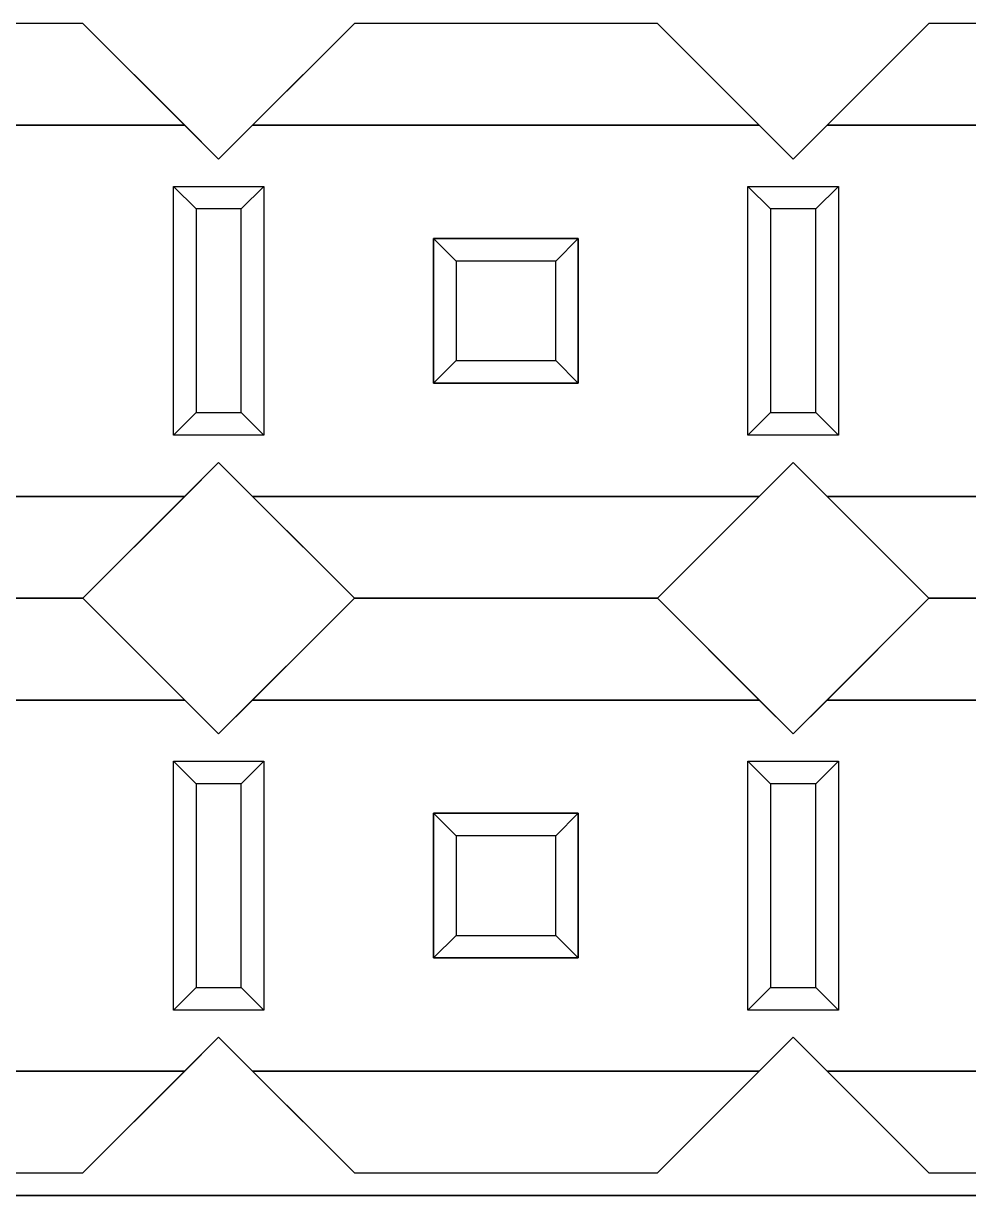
# Model space of a CAD drawing. Header units: millimetres. Extents: x -26.5 to 28.9, y -30 to 30.
# Drawn here: x -12.5 to -8.32, y -30 to -24.82 of the extents above; entities that cross this region are included whole.
import ezdxf

# ---------------------------------------------------------------- set-up
doc = ezdxf.new("R2010")
doc.units = ezdxf.units.MM
doc.layers.add('Feature', color=7, linetype='CONTINUOUS')

msp = doc.modelspace()

# ---------------------------------------------------------------- linework, layer by layer
at = {"layer": 'Feature'}
for p, q in [((-12.24, -24.82, 1.6), (-13.58, -24.82, 1.6)), ((-12.24, -24.82, 1.6), (-13.58, -24.82, 1.6)), ((-12.24, -24.82, 4.1), (-13.58, -24.82, 4.1)), ((-12.24, -24.82, 4.1), (-13.58, -24.82, 4.1)), ((-11.79, -25.27, 1.6), (-12.24, -24.82, 1.6)), ((-12.24, -24.82, 1.6), (-12.24, -24.82, 4.1)), ((-11.79, -25.27, 1.6), (-12.24, -24.82, 1.6)), ((-12.24, -24.82, 1.6), (-12.24, -24.82, 4.1)), ((-11.64, -25.42, 4.1), (-12.24, -24.82, 4.1)), ((-11.64, -25.42, 4.1), (-12.24, -24.82, 4.1)), ((-11.04, -24.82, 4.1), (-11.64, -25.42, 4.1)), ((-11.04, -24.82, 4.1), (-11.64, -25.42, 4.1)), ((-11.04, -24.82, 1.6), (-11.49, -25.27, 1.6)), ((-11.04, -24.82, 1.6), (-11.49, -25.27, 1.6)), ((-9.7, -24.82, 1.6), (-11.04, -24.82, 1.6)), ((-9.7, -24.82, 1.6), (-11.04, -24.82, 1.6)), ((-11.04, -24.82, 1.6), (-11.04, -24.82, 4.1)), ((-9.7, -24.82, 4.1), (-11.04, -24.82, 4.1)), ((-11.04, -24.82, 1.6), (-11.04, -24.82, 4.1)), ((-9.7, -24.82, 4.1), (-11.04, -24.82, 4.1)), ((-9.25, -25.27, 1.6), (-9.7, -24.82, 1.6)), ((-9.7, -24.82, 1.6), (-9.7, -24.82, 4.1)), ((-9.25, -25.27, 1.6), (-9.7, -24.82, 1.6)), ((-9.7, -24.82, 1.6), (-9.7, -24.82, 4.1)), ((-9.1, -25.42, 4.1), (-9.7, -24.82, 4.1)), ((-9.1, -25.42, 4.1), (-9.7, -24.82, 4.1)), ((-8.5, -24.82, 4.1), (-9.1, -25.42, 4.1)), ((-8.5, -24.82, 4.1), (-9.1, -25.42, 4.1)), ((-8.5, -24.82, 1.6), (-8.95, -25.27, 1.6)), ((-8.5, -24.82, 1.6), (-8.95, -25.27, 1.6)), ((-7.16, -24.82, 1.6), (-8.5, -24.82, 1.6)), ((-7.16, -24.82, 1.6), (-8.5, -24.82, 1.6)), ((-8.5, -24.82, 1.6), (-8.5, -24.82, 4.1)), ((-7.16, -24.82, 4.1), (-8.5, -24.82, 4.1)), ((-8.5, -24.82, 1.6), (-8.5, -24.82, 4.1)), ((-7.16, -24.82, 4.1), (-8.5, -24.82, 4.1)), ((-11.79, -25.27, 1.6), (-14.03, -25.27, 1.6)), ((-11.79, -25.27, 1.6), (-14.03, -25.27, 1.6)), ((-14.03, -25.27, 2.3), (-11.79, -25.27, 2.3)), ((-14.03, -25.27, 2.3), (-11.79, -25.27, 2.3)), ((-11.79, -25.27, 2.3), (-11.79, -25.27, 1.6)), ((-11.64, -25.42, 2.3), (-11.79, -25.27, 2.3)), ((-11.79, -25.27, 2.3), (-11.79, -25.27, 1.6)), ((-11.64, -25.42, 2.3), (-11.79, -25.27, 2.3)), ((-11.49, -25.27, 2.3), (-11.64, -25.42, 2.3)), ((-11.49, -25.27, 2.3), (-11.64, -25.42, 2.3)), ((-9.25, -25.27, 1.6), (-11.49, -25.27, 1.6)), ((-11.49, -25.27, 1.6), (-11.49, -25.27, 2.3)), ((-9.25, -25.27, 1.6), (-11.49, -25.27, 1.6)), ((-11.49, -25.27, 2.3), (-9.25, -25.27, 2.3)), ((-11.49, -25.27, 1.6), (-11.49, -25.27, 2.3)), ((-11.49, -25.27, 2.3), (-9.25, -25.27, 2.3)), ((-9.25, -25.27, 2.3), (-9.25, -25.27, 1.6)), ((-9.1, -25.42, 2.3), (-9.25, -25.27, 2.3)), ((-9.25, -25.27, 2.3), (-9.25, -25.27, 1.6)), ((-9.1, -25.42, 2.3), (-9.25, -25.27, 2.3)), ((-8.95, -25.27, 2.3), (-9.1, -25.42, 2.3)), ((-8.95, -25.27, 2.3), (-9.1, -25.42, 2.3)), ((-6.71, -25.27, 1.6), (-8.95, -25.27, 1.6)), ((-8.95, -25.27, 1.6), (-8.95, -25.27, 2.3)), ((-6.71, -25.27, 1.6), (-8.95, -25.27, 1.6)), ((-8.95, -25.27, 2.3), (-6.71, -25.27, 2.3)), ((-8.95, -25.27, 1.6), (-8.95, -25.27, 2.3)), ((-8.95, -25.27, 2.3), (-6.71, -25.27, 2.3)), ((-11.64, -25.42, 2.3), (-11.64, -25.42, 4.1)), ((-11.64, -25.42, 2.3), (-11.64, -25.42, 4.1)), ((-9.1, -25.42, 2.3), (-9.1, -25.42, 4.1)), ((-9.1, -25.42, 2.3), (-9.1, -25.42, 4.1)), ((-11.84, -25.54, 4.1), (-11.44, -25.54, 4.1)), ((-11.84, -25.54, 4.1), (-11.74, -25.64, 4)), ((-11.84, -26.64, 4.1), (-11.84, -25.54, 4.1)), ((-11.84, -25.54, 4.1), (-11.74, -25.64, 4)), ((-11.84, -26.64, 4.1), (-11.84, -25.54, 4.1)), ((-11.84, -25.54, 4.1), (-11.44, -25.54, 4.1)), ((-11.44, -25.54, 4.1), (-11.54, -25.64, 4)), ((-11.44, -25.54, 4.1), (-11.54, -25.64, 4)), ((-11.44, -25.54, 4.1), (-11.44, -26.64, 4.1)), ((-11.44, -25.54, 4.1), (-11.44, -26.64, 4.1)), ((-9.3, -25.54, 4.1), (-8.9, -25.54, 4.1)), ((-9.3, -25.54, 4.1), (-9.2, -25.64, 4)), ((-9.3, -26.64, 4.1), (-9.3, -25.54, 4.1)), ((-9.3, -25.54, 4.1), (-9.2, -25.64, 4)), ((-9.3, -26.64, 4.1), (-9.3, -25.54, 4.1)), ((-9.3, -25.54, 4.1), (-8.9, -25.54, 4.1)), ((-8.9, -25.54, 4.1), (-9, -25.64, 4)), ((-8.9, -25.54, 4.1), (-9, -25.64, 4)), ((-8.9, -25.54, 4.1), (-8.9, -26.64, 4.1)), ((-8.9, -25.54, 4.1), (-8.9, -26.64, 4.1)), ((-11.54, -25.64, 4), (-11.74, -25.64, 4)), ((-11.74, -25.64, 4), (-11.74, -26.54, 4)), ((-11.54, -25.64, 4), (-11.74, -25.64, 4)), ((-11.74, -25.64, 4), (-11.74, -26.54, 4)), ((-11.54, -26.54, 4), (-11.54, -25.64, 4)), ((-11.54, -26.54, 4), (-11.54, -25.64, 4)), ((-9, -25.64, 4), (-9.2, -25.64, 4)), ((-9.2, -25.64, 4), (-9.2, -26.54, 4)), ((-9, -25.64, 4), (-9.2, -25.64, 4)), ((-9.2, -25.64, 4), (-9.2, -26.54, 4)), ((-9, -26.54, 4), (-9, -25.64, 4)), ((-9, -26.54, 4), (-9, -25.64, 4)), ((-10.05, -25.77, -1.12525), (-10.69, -25.77, -1.12525)), ((-10.59, -25.87, -1.4), (-10.69, -25.77, -1.12525)), ((-10.69, -25.77, -1.12525), (-10.69, -26.41, -1.12525)), ((-10.59, -25.87, -1.4), (-10.69, -25.77, -1.12525)), ((-10.05, -25.77, 9.92525), (-10.69, -25.77, 9.92525)), ((-10.69, -25.77, 9.92525), (-10.59, -25.87, 10.2)), ((-10.69, -25.77, 9.92525), (-10.69, -26.41, 9.92525)), ((-10.69, -25.77, 9.92525), (-10.59, -25.87, 10.2)), ((-10.05, -25.77, -1.12525), (-10.69, -25.77, -1.12525)), ((-10.69, -25.77, -1.12525), (-10.69, -25.77, 2.3)), ((-10.69, -25.77, 2.3), (-10.05, -25.77, 2.3)), ((-10.05, -25.77, 9.92525), (-10.69, -25.77, 9.92525)), ((-10.05, -25.77, 4.1), (-10.69, -25.77, 4.1)), ((-10.69, -25.77, 4.1), (-10.69, -25.77, 9.92525)), ((-10.69, -25.77, -1.12525), (-10.69, -26.41, -1.12525)), ((-10.69, -26.41, 2.3), (-10.69, -25.77, 2.3)), ((-10.69, -25.77, -1.12525), (-10.69, -25.77, 2.3)), ((-10.69, -25.77, 9.92525), (-10.69, -26.41, 9.92525)), ((-10.69, -25.77, 4.1), (-10.69, -25.77, 9.92525)), ((-10.69, -25.77, 4.1), (-10.69, -26.41, 4.1)), ((-10.05, -25.77, 4.1), (-10.69, -25.77, 4.1)), ((-10.69, -25.77, 4.1), (-10.69, -26.41, 4.1)), ((-10.69, -25.77, 2.3), (-10.05, -25.77, 2.3)), ((-10.69, -26.41, 2.3), (-10.69, -25.77, 2.3)), ((-10.15, -25.87, -1.4), (-10.05, -25.77, -1.12525)), ((-10.15, -25.87, -1.4), (-10.05, -25.77, -1.12525)), ((-10.05, -25.77, 9.92525), (-10.15, -25.87, 10.2)), ((-10.05, -25.77, 9.92525), (-10.15, -25.87, 10.2)), ((-10.05, -26.41, -1.12525), (-10.05, -25.77, -1.12525)), ((-10.05, -26.41, 9.92525), (-10.05, -25.77, 9.92525)), ((-10.05, -25.77, -1.12525), (-10.05, -25.77, 2.3)), ((-10.05, -25.77, 4.1), (-10.05, -25.77, 9.92525)), ((-10.05, -26.41, -1.12525), (-10.05, -25.77, -1.12525)), ((-10.05, -25.77, -1.12525), (-10.05, -25.77, 2.3)), ((-10.05, -25.77, 2.3), (-10.05, -26.41, 2.3)), ((-10.05, -26.41, 9.92525), (-10.05, -25.77, 9.92525)), ((-10.05, -26.41, 4.1), (-10.05, -25.77, 4.1)), ((-10.05, -25.77, 4.1), (-10.05, -25.77, 9.92525)), ((-10.05, -26.41, 4.1), (-10.05, -25.77, 4.1)), ((-10.05, -25.77, 2.3), (-10.05, -26.41, 2.3)), ((-10.15, -25.87, -1.4), (-10.59, -25.87, -1.4)), ((-10.59, -25.87, -1.4), (-10.59, -26.31, -1.4)), ((-10.15, -25.87, 10.2), (-10.59, -25.87, 10.2)), ((-10.59, -25.87, 10.2), (-10.59, -26.31, 10.2)), ((-10.59, -25.87, -1.4), (-10.59, -26.31, -1.4)), ((-10.15, -25.87, -1.4), (-10.59, -25.87, -1.4)), ((-10.59, -25.87, 10.2), (-10.59, -26.31, 10.2)), ((-10.15, -25.87, 10.2), (-10.59, -25.87, 10.2)), ((-10.15, -26.31, -1.4), (-10.15, -25.87, -1.4)), ((-10.15, -26.31, 10.2), (-10.15, -25.87, 10.2)), ((-10.15, -26.31, -1.4), (-10.15, -25.87, -1.4)), ((-10.15, -26.31, 10.2), (-10.15, -25.87, 10.2)), ((-10.59, -26.31, -1.4), (-10.69, -26.41, -1.12525)), ((-10.59, -26.31, -1.4), (-10.69, -26.41, -1.12525)), ((-10.69, -26.41, 9.92525), (-10.59, -26.31, 10.2)), ((-10.69, -26.41, 9.92525), (-10.59, -26.31, 10.2)), ((-10.59, -26.31, -1.4), (-10.15, -26.31, -1.4)), ((-10.59, -26.31, 10.2), (-10.15, -26.31, 10.2)), ((-10.59, -26.31, -1.4), (-10.15, -26.31, -1.4)), ((-10.59, -26.31, 10.2), (-10.15, -26.31, 10.2)), ((-10.15, -26.31, -1.4), (-10.05, -26.41, -1.12525)), ((-10.15, -26.31, -1.4), (-10.05, -26.41, -1.12525)), ((-10.05, -26.41, 9.92525), (-10.15, -26.31, 10.2)), ((-10.05, -26.41, 9.92525), (-10.15, -26.31, 10.2)), ((-10.69, -26.41, -1.12525), (-10.05, -26.41, -1.12525)), ((-10.69, -26.41, 9.92525), (-10.05, -26.41, 9.92525)), ((-10.69, -26.41, -1.12525), (-10.69, -26.41, 2.3)), ((-10.69, -26.41, 4.1), (-10.69, -26.41, 9.92525)), ((-10.69, -26.41, -1.12525), (-10.05, -26.41, -1.12525)), ((-10.05, -26.41, 2.3), (-10.69, -26.41, 2.3)), ((-10.69, -26.41, -1.12525), (-10.69, -26.41, 2.3)), ((-10.69, -26.41, 9.92525), (-10.05, -26.41, 9.92525)), ((-10.69, -26.41, 4.1), (-10.69, -26.41, 9.92525)), ((-10.69, -26.41, 4.1), (-10.05, -26.41, 4.1)), ((-10.69, -26.41, 4.1), (-10.05, -26.41, 4.1)), ((-10.05, -26.41, 2.3), (-10.69, -26.41, 2.3)), ((-10.05, -26.41, -1.12525), (-10.05, -26.41, 2.3)), ((-10.05, -26.41, 4.1), (-10.05, -26.41, 9.92525)), ((-10.05, -26.41, -1.12525), (-10.05, -26.41, 2.3)), ((-10.05, -26.41, 4.1), (-10.05, -26.41, 9.92525)), ((-11.84, -26.64, 4.1), (-11.74, -26.54, 4)), ((-11.84, -26.64, 4.1), (-11.74, -26.54, 4)), ((-11.74, -26.54, 4), (-11.54, -26.54, 4)), ((-11.74, -26.54, 4), (-11.54, -26.54, 4)), ((-11.54, -26.54, 4), (-11.44, -26.64, 4.1)), ((-11.54, -26.54, 4), (-11.44, -26.64, 4.1)), ((-9.3, -26.64, 4.1), (-9.2, -26.54, 4)), ((-9.3, -26.64, 4.1), (-9.2, -26.54, 4)), ((-9.2, -26.54, 4), (-9, -26.54, 4)), ((-9.2, -26.54, 4), (-9, -26.54, 4)), ((-9, -26.54, 4), (-8.9, -26.64, 4.1)), ((-9, -26.54, 4), (-8.9, -26.64, 4.1)), ((-11.44, -26.64, 4.1), (-11.84, -26.64, 4.1)), ((-11.44, -26.64, 4.1), (-11.84, -26.64, 4.1)), ((-8.9, -26.64, 4.1), (-9.3, -26.64, 4.1)), ((-8.9, -26.64, 4.1), (-9.3, -26.64, 4.1)), ((-12.24, -27.36, 4.1), (-11.64, -26.76, 4.1)), ((-12.24, -27.36, 4.1), (-11.64, -26.76, 4.1)), ((-11.79, -26.91, 2.3), (-11.64, -26.76, 2.3)), ((-11.79, -26.91, 2.3), (-11.64, -26.76, 2.3)), ((-11.64, -26.76, 4.1), (-11.64, -26.76, 2.3)), ((-11.64, -26.76, 4.1), (-11.04, -27.36, 4.1)), ((-11.64, -26.76, 4.1), (-11.64, -26.76, 2.3)), ((-11.64, -26.76, 2.3), (-11.49, -26.91, 2.3)), ((-11.64, -26.76, 4.1), (-11.04, -27.36, 4.1)), ((-11.64, -26.76, 2.3), (-11.49, -26.91, 2.3)), ((-9.7, -27.36, 4.1), (-9.1, -26.76, 4.1)), ((-9.7, -27.36, 4.1), (-9.1, -26.76, 4.1)), ((-9.25, -26.91, 2.3), (-9.1, -26.76, 2.3)), ((-9.25, -26.91, 2.3), (-9.1, -26.76, 2.3)), ((-9.1, -26.76, 4.1), (-9.1, -26.76, 2.3)), ((-9.1, -26.76, 4.1), (-8.5, -27.36, 4.1)), ((-9.1, -26.76, 4.1), (-9.1, -26.76, 2.3)), ((-9.1, -26.76, 2.3), (-8.95, -26.91, 2.3)), ((-9.1, -26.76, 4.1), (-8.5, -27.36, 4.1)), ((-9.1, -26.76, 2.3), (-8.95, -26.91, 2.3)), ((-14.03, -26.91, 1.6), (-11.79, -26.91, 1.6)), ((-14.03, -26.91, 1.6), (-11.79, -26.91, 1.6)), ((-11.79, -26.91, 2.3), (-14.03, -26.91, 2.3)), ((-11.79, -26.91, 2.3), (-14.03, -26.91, 2.3)), ((-12.24, -27.36, 1.6), (-11.79, -26.91, 1.6)), ((-12.24, -27.36, 1.6), (-11.79, -26.91, 1.6)), ((-11.79, -26.91, 1.6), (-11.79, -26.91, 2.3)), ((-11.79, -26.91, 1.6), (-11.79, -26.91, 2.3)), ((-11.49, -26.91, 1.6), (-9.25, -26.91, 1.6)), ((-11.49, -26.91, 1.6), (-11.04, -27.36, 1.6)), ((-11.49, -26.91, 2.3), (-11.49, -26.91, 1.6)), ((-11.49, -26.91, 1.6), (-11.04, -27.36, 1.6)), ((-11.49, -26.91, 2.3), (-11.49, -26.91, 1.6)), ((-9.25, -26.91, 2.3), (-11.49, -26.91, 2.3)), ((-11.49, -26.91, 1.6), (-9.25, -26.91, 1.6)), ((-9.25, -26.91, 2.3), (-11.49, -26.91, 2.3)), ((-9.7, -27.36, 1.6), (-9.25, -26.91, 1.6)), ((-9.7, -27.36, 1.6), (-9.25, -26.91, 1.6)), ((-9.25, -26.91, 1.6), (-9.25, -26.91, 2.3)), ((-9.25, -26.91, 1.6), (-9.25, -26.91, 2.3)), ((-8.95, -26.91, 1.6), (-6.71, -26.91, 1.6)), ((-8.95, -26.91, 1.6), (-8.5, -27.36, 1.6)), ((-8.95, -26.91, 2.3), (-8.95, -26.91, 1.6)), ((-8.95, -26.91, 1.6), (-8.5, -27.36, 1.6)), ((-8.95, -26.91, 2.3), (-8.95, -26.91, 1.6)), ((-6.71, -26.91, 2.3), (-8.95, -26.91, 2.3)), ((-8.95, -26.91, 1.6), (-6.71, -26.91, 1.6)), ((-6.71, -26.91, 2.3), (-8.95, -26.91, 2.3)), ((-13.58, -27.36, 1.6), (-12.24, -27.36, 1.6)), ((-13.58, -27.36, 1.6), (-12.24, -27.36, 1.6)), ((-13.58, -27.36, 4.1), (-12.24, -27.36, 4.1)), ((-13.58, -27.36, 4.1), (-12.24, -27.36, 4.1)), ((-12.24, -27.36, 1.6), (-13.58, -27.36, 1.6)), ((-12.24, -27.36, 1.6), (-13.58, -27.36, 1.6)), ((-12.24, -27.36, 4.1), (-13.58, -27.36, 4.1)), ((-12.24, -27.36, 4.1), (-13.58, -27.36, 4.1)), ((-12.24, -27.36, 1.6), (-12.24, -27.36, 4.1)), ((-12.24, -27.36, 1.6), (-12.24, -27.36, 4.1)), ((-11.79, -27.81, 1.6), (-12.24, -27.36, 1.6)), ((-12.24, -27.36, 1.6), (-12.24, -27.36, 4.1)), ((-11.79, -27.81, 1.6), (-12.24, -27.36, 1.6)), ((-12.24, -27.36, 1.6), (-12.24, -27.36, 4.1)), ((-11.64, -27.96, 4.1), (-12.24, -27.36, 4.1)), ((-11.64, -27.96, 4.1), (-12.24, -27.36, 4.1)), ((-11.04, -27.36, 4.1), (-11.64, -27.96, 4.1)), ((-11.04, -27.36, 4.1), (-11.64, -27.96, 4.1)), ((-11.04, -27.36, 1.6), (-11.49, -27.81, 1.6)), ((-11.04, -27.36, 1.6), (-11.49, -27.81, 1.6)), ((-11.04, -27.36, 1.6), (-9.7, -27.36, 1.6)), ((-11.04, -27.36, 1.6), (-9.7, -27.36, 1.6)), ((-11.04, -27.36, 4.1), (-9.7, -27.36, 4.1)), ((-11.04, -27.36, 1.6), (-11.04, -27.36, 4.1)), ((-11.04, -27.36, 1.6), (-11.04, -27.36, 4.1)), ((-11.04, -27.36, 4.1), (-9.7, -27.36, 4.1)), ((-9.7, -27.36, 1.6), (-11.04, -27.36, 1.6)), ((-9.7, -27.36, 1.6), (-11.04, -27.36, 1.6)), ((-11.04, -27.36, 1.6), (-11.04, -27.36, 4.1)), ((-9.7, -27.36, 4.1), (-11.04, -27.36, 4.1)), ((-11.04, -27.36, 1.6), (-11.04, -27.36, 4.1)), ((-9.7, -27.36, 4.1), (-11.04, -27.36, 4.1)), ((-9.7, -27.36, 1.6), (-9.7, -27.36, 4.1)), ((-9.7, -27.36, 1.6), (-9.7, -27.36, 4.1)), ((-9.25, -27.81, 1.6), (-9.7, -27.36, 1.6)), ((-9.7, -27.36, 1.6), (-9.7, -27.36, 4.1)), ((-9.25, -27.81, 1.6), (-9.7, -27.36, 1.6)), ((-9.7, -27.36, 1.6), (-9.7, -27.36, 4.1)), ((-9.1, -27.96, 4.1), (-9.7, -27.36, 4.1)), ((-9.1, -27.96, 4.1), (-9.7, -27.36, 4.1)), ((-8.5, -27.36, 4.1), (-9.1, -27.96, 4.1)), ((-8.5, -27.36, 4.1), (-9.1, -27.96, 4.1)), ((-8.5, -27.36, 1.6), (-8.95, -27.81, 1.6)), ((-8.5, -27.36, 1.6), (-8.95, -27.81, 1.6)), ((-8.5, -27.36, 1.6), (-7.16, -27.36, 1.6)), ((-8.5, -27.36, 1.6), (-7.16, -27.36, 1.6)), ((-8.5, -27.36, 4.1), (-7.16, -27.36, 4.1)), ((-8.5, -27.36, 1.6), (-8.5, -27.36, 4.1)), ((-8.5, -27.36, 1.6), (-8.5, -27.36, 4.1)), ((-8.5, -27.36, 4.1), (-7.16, -27.36, 4.1)), ((-7.16, -27.36, 1.6), (-8.5, -27.36, 1.6)), ((-7.16, -27.36, 1.6), (-8.5, -27.36, 1.6)), ((-8.5, -27.36, 1.6), (-8.5, -27.36, 4.1)), ((-7.16, -27.36, 4.1), (-8.5, -27.36, 4.1)), ((-8.5, -27.36, 1.6), (-8.5, -27.36, 4.1)), ((-7.16, -27.36, 4.1), (-8.5, -27.36, 4.1)), ((-11.79, -27.81, 1.6), (-14.03, -27.81, 1.6)), ((-11.79, -27.81, 1.6), (-14.03, -27.81, 1.6)), ((-14.03, -27.81, 2.3), (-11.79, -27.81, 2.3)), ((-14.03, -27.81, 2.3), (-11.79, -27.81, 2.3)), ((-11.79, -27.81, 2.3), (-11.79, -27.81, 1.6)), ((-11.64, -27.96, 2.3), (-11.79, -27.81, 2.3)), ((-11.79, -27.81, 2.3), (-11.79, -27.81, 1.6)), ((-11.64, -27.96, 2.3), (-11.79, -27.81, 2.3)), ((-11.49, -27.81, 2.3), (-11.64, -27.96, 2.3)), ((-11.49, -27.81, 2.3), (-11.64, -27.96, 2.3)), ((-9.25, -27.81, 1.6), (-11.49, -27.81, 1.6)), ((-11.49, -27.81, 1.6), (-11.49, -27.81, 2.3)), ((-9.25, -27.81, 1.6), (-11.49, -27.81, 1.6)), ((-11.49, -27.81, 2.3), (-9.25, -27.81, 2.3)), ((-11.49, -27.81, 1.6), (-11.49, -27.81, 2.3)), ((-11.49, -27.81, 2.3), (-9.25, -27.81, 2.3)), ((-9.25, -27.81, 2.3), (-9.25, -27.81, 1.6)), ((-9.1, -27.96, 2.3), (-9.25, -27.81, 2.3)), ((-9.25, -27.81, 2.3), (-9.25, -27.81, 1.6)), ((-9.1, -27.96, 2.3), (-9.25, -27.81, 2.3)), ((-8.95, -27.81, 2.3), (-9.1, -27.96, 2.3)), ((-8.95, -27.81, 2.3), (-9.1, -27.96, 2.3)), ((-6.71, -27.81, 1.6), (-8.95, -27.81, 1.6)), ((-8.95, -27.81, 1.6), (-8.95, -27.81, 2.3)), ((-6.71, -27.81, 1.6), (-8.95, -27.81, 1.6)), ((-8.95, -27.81, 2.3), (-6.71, -27.81, 2.3)), ((-8.95, -27.81, 1.6), (-8.95, -27.81, 2.3)), ((-8.95, -27.81, 2.3), (-6.71, -27.81, 2.3)), ((-11.64, -27.96, 2.3), (-11.64, -27.96, 4.1)), ((-11.64, -27.96, 2.3), (-11.64, -27.96, 4.1)), ((-9.1, -27.96, 2.3), (-9.1, -27.96, 4.1)), ((-9.1, -27.96, 2.3), (-9.1, -27.96, 4.1)), ((-11.84, -28.08, 4.1), (-11.44, -28.08, 4.1)), ((-11.84, -28.08, 4.1), (-11.74, -28.18, 4)), ((-11.84, -29.18, 4.1), (-11.84, -28.08, 4.1)), ((-11.84, -28.08, 4.1), (-11.74, -28.18, 4)), ((-11.84, -29.18, 4.1), (-11.84, -28.08, 4.1)), ((-11.84, -28.08, 4.1), (-11.44, -28.08, 4.1)), ((-11.44, -28.08, 4.1), (-11.54, -28.18, 4)), ((-11.44, -28.08, 4.1), (-11.54, -28.18, 4)), ((-11.44, -28.08, 4.1), (-11.44, -29.18, 4.1)), ((-11.44, -28.08, 4.1), (-11.44, -29.18, 4.1)), ((-9.3, -28.08, 4.1), (-8.9, -28.08, 4.1)), ((-9.3, -28.08, 4.1), (-9.2, -28.18, 4)), ((-9.3, -29.18, 4.1), (-9.3, -28.08, 4.1)), ((-9.3, -28.08, 4.1), (-9.2, -28.18, 4)), ((-9.3, -29.18, 4.1), (-9.3, -28.08, 4.1)), ((-9.3, -28.08, 4.1), (-8.9, -28.08, 4.1)), ((-8.9, -28.08, 4.1), (-9, -28.18, 4)), ((-8.9, -28.08, 4.1), (-9, -28.18, 4)), ((-8.9, -28.08, 4.1), (-8.9, -29.18, 4.1)), ((-8.9, -28.08, 4.1), (-8.9, -29.18, 4.1)), ((-11.54, -28.18, 4), (-11.74, -28.18, 4)), ((-11.74, -28.18, 4), (-11.74, -29.08, 4)), ((-11.54, -28.18, 4), (-11.74, -28.18, 4)), ((-11.74, -28.18, 4), (-11.74, -29.08, 4)), ((-11.54, -29.08, 4), (-11.54, -28.18, 4)), ((-11.54, -29.08, 4), (-11.54, -28.18, 4)), ((-9, -28.18, 4), (-9.2, -28.18, 4)), ((-9.2, -28.18, 4), (-9.2, -29.08, 4)), ((-9, -28.18, 4), (-9.2, -28.18, 4)), ((-9.2, -28.18, 4), (-9.2, -29.08, 4)), ((-9, -29.08, 4), (-9, -28.18, 4)), ((-9, -29.08, 4), (-9, -28.18, 4)), ((-10.05, -28.31, -1.12525), (-10.69, -28.31, -1.12525)), ((-10.59, -28.41, -1.4), (-10.69, -28.31, -1.12525)), ((-10.69, -28.31, -1.12525), (-10.69, -28.95, -1.12525)), ((-10.59, -28.41, -1.4), (-10.69, -28.31, -1.12525)), ((-10.05, -28.31, 9.92525), (-10.69, -28.31, 9.92525)), ((-10.69, -28.31, 9.92525), (-10.59, -28.41, 10.2)), ((-10.69, -28.31, 9.92525), (-10.69, -28.95, 9.92525)), ((-10.69, -28.31, 9.92525), (-10.59, -28.41, 10.2)), ((-10.05, -28.31, -1.12525), (-10.69, -28.31, -1.12525)), ((-10.69, -28.31, -1.12525), (-10.69, -28.31, 2.3)), ((-10.69, -28.31, 2.3), (-10.05, -28.31, 2.3)), ((-10.05, -28.31, 9.92525), (-10.69, -28.31, 9.92525)), ((-10.05, -28.31, 4.1), (-10.69, -28.31, 4.1)), ((-10.69, -28.31, 4.1), (-10.69, -28.31, 9.92525)), ((-10.69, -28.31, -1.12525), (-10.69, -28.95, -1.12525)), ((-10.69, -28.95, 2.3), (-10.69, -28.31, 2.3)), ((-10.69, -28.31, -1.12525), (-10.69, -28.31, 2.3)), ((-10.69, -28.31, 9.92525), (-10.69, -28.95, 9.92525)), ((-10.69, -28.31, 4.1), (-10.69, -28.31, 9.92525)), ((-10.69, -28.31, 4.1), (-10.69, -28.95, 4.1)), ((-10.05, -28.31, 4.1), (-10.69, -28.31, 4.1)), ((-10.69, -28.31, 4.1), (-10.69, -28.95, 4.1)), ((-10.69, -28.31, 2.3), (-10.05, -28.31, 2.3)), ((-10.69, -28.95, 2.3), (-10.69, -28.31, 2.3)), ((-10.15, -28.41, -1.4), (-10.05, -28.31, -1.12525)), ((-10.15, -28.41, -1.4), (-10.05, -28.31, -1.12525)), ((-10.05, -28.31, 9.92525), (-10.15, -28.41, 10.2)), ((-10.05, -28.31, 9.92525), (-10.15, -28.41, 10.2)), ((-10.05, -28.95, -1.12525), (-10.05, -28.31, -1.12525)), ((-10.05, -28.95, 9.92525), (-10.05, -28.31, 9.92525)), ((-10.05, -28.31, -1.12525), (-10.05, -28.31, 2.3)), ((-10.05, -28.31, 4.1), (-10.05, -28.31, 9.92525)), ((-10.05, -28.95, -1.12525), (-10.05, -28.31, -1.12525)), ((-10.05, -28.31, -1.12525), (-10.05, -28.31, 2.3)), ((-10.05, -28.31, 2.3), (-10.05, -28.95, 2.3)), ((-10.05, -28.95, 9.92525), (-10.05, -28.31, 9.92525)), ((-10.05, -28.95, 4.1), (-10.05, -28.31, 4.1)), ((-10.05, -28.31, 4.1), (-10.05, -28.31, 9.92525)), ((-10.05, -28.95, 4.1), (-10.05, -28.31, 4.1)), ((-10.05, -28.31, 2.3), (-10.05, -28.95, 2.3)), ((-10.15, -28.41, -1.4), (-10.59, -28.41, -1.4)), ((-10.59, -28.41, -1.4), (-10.59, -28.85, -1.4)), ((-10.15, -28.41, 10.2), (-10.59, -28.41, 10.2)), ((-10.59, -28.41, 10.2), (-10.59, -28.85, 10.2)), ((-10.59, -28.41, -1.4), (-10.59, -28.85, -1.4)), ((-10.15, -28.41, -1.4), (-10.59, -28.41, -1.4)), ((-10.59, -28.41, 10.2), (-10.59, -28.85, 10.2)), ((-10.15, -28.41, 10.2), (-10.59, -28.41, 10.2)), ((-10.15, -28.85, -1.4), (-10.15, -28.41, -1.4)), ((-10.15, -28.85, 10.2), (-10.15, -28.41, 10.2)), ((-10.15, -28.85, -1.4), (-10.15, -28.41, -1.4)), ((-10.15, -28.85, 10.2), (-10.15, -28.41, 10.2)), ((-10.59, -28.85, -1.4), (-10.69, -28.95, -1.12525)), ((-10.59, -28.85, -1.4), (-10.69, -28.95, -1.12525)), ((-10.69, -28.95, 9.92525), (-10.59, -28.85, 10.2)), ((-10.69, -28.95, 9.92525), (-10.59, -28.85, 10.2)), ((-10.59, -28.85, -1.4), (-10.15, -28.85, -1.4)), ((-10.59, -28.85, 10.2), (-10.15, -28.85, 10.2)), ((-10.59, -28.85, -1.4), (-10.15, -28.85, -1.4)), ((-10.59, -28.85, 10.2), (-10.15, -28.85, 10.2)), ((-10.15, -28.85, -1.4), (-10.05, -28.95, -1.12525)), ((-10.15, -28.85, -1.4), (-10.05, -28.95, -1.12525)), ((-10.05, -28.95, 9.92525), (-10.15, -28.85, 10.2)), ((-10.05, -28.95, 9.92525), (-10.15, -28.85, 10.2)), ((-10.69, -28.95, -1.12525), (-10.05, -28.95, -1.12525)), ((-10.69, -28.95, 9.92525), (-10.05, -28.95, 9.92525)), ((-10.69, -28.95, -1.12525), (-10.69, -28.95, 2.3)), ((-10.69, -28.95, 4.1), (-10.69, -28.95, 9.92525)), ((-10.69, -28.95, -1.12525), (-10.05, -28.95, -1.12525)), ((-10.05, -28.95, 2.3), (-10.69, -28.95, 2.3)), ((-10.69, -28.95, -1.12525), (-10.69, -28.95, 2.3)), ((-10.69, -28.95, 9.92525), (-10.05, -28.95, 9.92525)), ((-10.69, -28.95, 4.1), (-10.69, -28.95, 9.92525)), ((-10.69, -28.95, 4.1), (-10.05, -28.95, 4.1)), ((-10.69, -28.95, 4.1), (-10.05, -28.95, 4.1)), ((-10.05, -28.95, 2.3), (-10.69, -28.95, 2.3)), ((-10.05, -28.95, -1.12525), (-10.05, -28.95, 2.3)), ((-10.05, -28.95, 4.1), (-10.05, -28.95, 9.92525)), ((-10.05, -28.95, -1.12525), (-10.05, -28.95, 2.3)), ((-10.05, -28.95, 4.1), (-10.05, -28.95, 9.92525)), ((-11.84, -29.18, 4.1), (-11.74, -29.08, 4)), ((-11.84, -29.18, 4.1), (-11.74, -29.08, 4)), ((-11.74, -29.08, 4), (-11.54, -29.08, 4)), ((-11.74, -29.08, 4), (-11.54, -29.08, 4)), ((-11.54, -29.08, 4), (-11.44, -29.18, 4.1)), ((-11.54, -29.08, 4), (-11.44, -29.18, 4.1)), ((-9.3, -29.18, 4.1), (-9.2, -29.08, 4)), ((-9.3, -29.18, 4.1), (-9.2, -29.08, 4)), ((-9.2, -29.08, 4), (-9, -29.08, 4)), ((-9.2, -29.08, 4), (-9, -29.08, 4)), ((-9, -29.08, 4), (-8.9, -29.18, 4.1)), ((-9, -29.08, 4), (-8.9, -29.18, 4.1)), ((-11.44, -29.18, 4.1), (-11.84, -29.18, 4.1)), ((-11.44, -29.18, 4.1), (-11.84, -29.18, 4.1)), ((-8.9, -29.18, 4.1), (-9.3, -29.18, 4.1)), ((-8.9, -29.18, 4.1), (-9.3, -29.18, 4.1)), ((-12.24, -29.9, 4.1), (-11.64, -29.3, 4.1)), ((-12.24, -29.9, 4.1), (-11.64, -29.3, 4.1)), ((-11.79, -29.45, 2.3), (-11.64, -29.3, 2.3)), ((-11.79, -29.45, 2.3), (-11.64, -29.3, 2.3)), ((-11.64, -29.3, 4.1), (-11.64, -29.3, 2.3)), ((-11.64, -29.3, 4.1), (-11.04, -29.9, 4.1)), ((-11.64, -29.3, 4.1), (-11.64, -29.3, 2.3)), ((-11.64, -29.3, 2.3), (-11.49, -29.45, 2.3)), ((-11.64, -29.3, 4.1), (-11.04, -29.9, 4.1)), ((-11.64, -29.3, 2.3), (-11.49, -29.45, 2.3)), ((-9.7, -29.9, 4.1), (-9.1, -29.3, 4.1)), ((-9.7, -29.9, 4.1), (-9.1, -29.3, 4.1)), ((-9.25, -29.45, 2.3), (-9.1, -29.3, 2.3)), ((-9.25, -29.45, 2.3), (-9.1, -29.3, 2.3)), ((-9.1, -29.3, 4.1), (-9.1, -29.3, 2.3)), ((-9.1, -29.3, 4.1), (-8.5, -29.9, 4.1)), ((-9.1, -29.3, 4.1), (-9.1, -29.3, 2.3)), ((-9.1, -29.3, 2.3), (-8.95, -29.45, 2.3)), ((-9.1, -29.3, 4.1), (-8.5, -29.9, 4.1)), ((-9.1, -29.3, 2.3), (-8.95, -29.45, 2.3)), ((-14.03, -29.45, 1.6), (-11.79, -29.45, 1.6)), ((-14.03, -29.45, 1.6), (-11.79, -29.45, 1.6)), ((-11.79, -29.45, 2.3), (-14.03, -29.45, 2.3)), ((-11.79, -29.45, 2.3), (-14.03, -29.45, 2.3)), ((-12.24, -29.9, 1.6), (-11.79, -29.45, 1.6)), ((-12.24, -29.9, 1.6), (-11.79, -29.45, 1.6)), ((-11.79, -29.45, 1.6), (-11.79, -29.45, 2.3)), ((-11.79, -29.45, 1.6), (-11.79, -29.45, 2.3)), ((-11.49, -29.45, 1.6), (-9.25, -29.45, 1.6)), ((-11.49, -29.45, 1.6), (-11.04, -29.9, 1.6)), ((-11.49, -29.45, 2.3), (-11.49, -29.45, 1.6)), ((-11.49, -29.45, 1.6), (-11.04, -29.9, 1.6)), ((-11.49, -29.45, 2.3), (-11.49, -29.45, 1.6)), ((-9.25, -29.45, 2.3), (-11.49, -29.45, 2.3)), ((-11.49, -29.45, 1.6), (-9.25, -29.45, 1.6)), ((-9.25, -29.45, 2.3), (-11.49, -29.45, 2.3)), ((-9.7, -29.9, 1.6), (-9.25, -29.45, 1.6)), ((-9.7, -29.9, 1.6), (-9.25, -29.45, 1.6)), ((-9.25, -29.45, 1.6), (-9.25, -29.45, 2.3)), ((-9.25, -29.45, 1.6), (-9.25, -29.45, 2.3)), ((-8.95, -29.45, 1.6), (-6.71, -29.45, 1.6)), ((-8.95, -29.45, 1.6), (-8.5, -29.9, 1.6)), ((-8.95, -29.45, 2.3), (-8.95, -29.45, 1.6)), ((-8.95, -29.45, 1.6), (-8.5, -29.9, 1.6)), ((-8.95, -29.45, 2.3), (-8.95, -29.45, 1.6)), ((-6.71, -29.45, 2.3), (-8.95, -29.45, 2.3)), ((-8.95, -29.45, 1.6), (-6.71, -29.45, 1.6)), ((-6.71, -29.45, 2.3), (-8.95, -29.45, 2.3)), ((-13.58, -29.9, 1.6), (-12.24, -29.9, 1.6)), ((-13.58, -29.9, 1.6), (-12.24, -29.9, 1.6)), ((-13.58, -29.9, 4.1), (-12.24, -29.9, 4.1)), ((-13.58, -29.9, 4.1), (-12.24, -29.9, 4.1)), ((-12.24, -29.9, 1.6), (-12.24, -29.9, 4.1)), ((-12.24, -29.9, 1.6), (-12.24, -29.9, 4.1)), ((-11.04, -29.9, 1.6), (-9.7, -29.9, 1.6)), ((-11.04, -29.9, 1.6), (-9.7, -29.9, 1.6)), ((-11.04, -29.9, 4.1), (-9.7, -29.9, 4.1)), ((-11.04, -29.9, 1.6), (-11.04, -29.9, 4.1)), ((-11.04, -29.9, 1.6), (-11.04, -29.9, 4.1)), ((-11.04, -29.9, 4.1), (-9.7, -29.9, 4.1)), ((-9.7, -29.9, 1.6), (-9.7, -29.9, 4.1)), ((-9.7, -29.9, 1.6), (-9.7, -29.9, 4.1)), ((-8.5, -29.9, 1.6), (-7.16, -29.9, 1.6)), ((-8.5, -29.9, 1.6), (-7.16, -29.9, 1.6)), ((-8.5, -29.9, 4.1), (-7.16, -29.9, 4.1)), ((-8.5, -29.9, 1.6), (-8.5, -29.9, 4.1)), ((-8.5, -29.9, 1.6), (-8.5, -29.9, 4.1)), ((-8.5, -29.9, 4.1), (-7.16, -29.9, 4.1)), ((23.4975, -30, 1.6), (-23.4975, -30, 1.6)), ((23.4975, -30, 1.6), (-23.4975, -30, 1.6)), ((-23.4975, -30), (23.4975, -30)), ((-23.4975, -30), (23.4975, -30))]:
    msp.add_line(p, q, dxfattribs=at)

doc.saveas('drawing.dxf')
